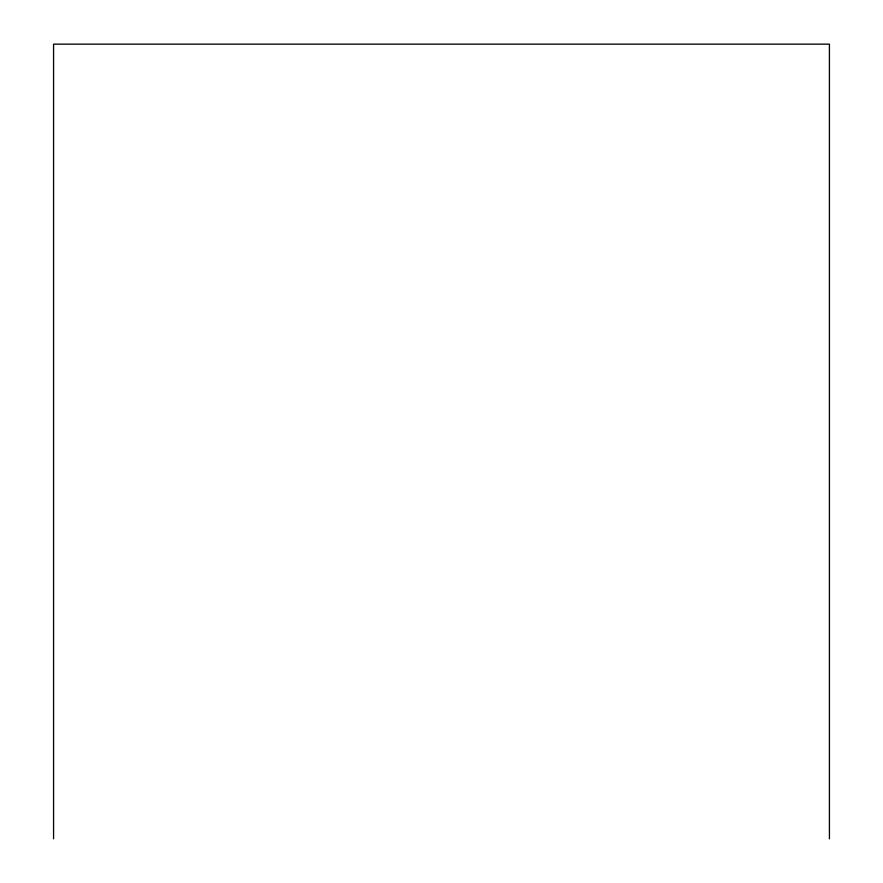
<?xml version="1.0" encoding="UTF-8"?>
<svg xmlns="http://www.w3.org/2000/svg" width="883" height="883" viewBox="0 0 883 883"><rect width="100%" height="100%" fill="white"/><g stroke="black" fill="none" stroke-linecap="round" stroke-linejoin="round"><path stroke-width="1.32" d="M829.424 838.85L829.424 44.15L53.576 44.15L53.576 838.85"/></g></svg>
